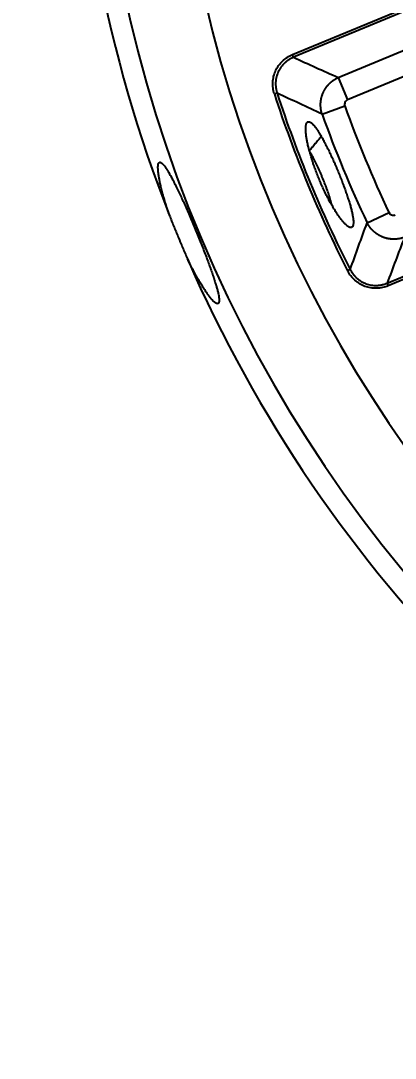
# Model space of a CAD drawing. Header units: millimetres. Extents: x 18 to 755, y 19 to 576.
# Drawn here: x 452.7 to 490.9, y 99.6 to 205.4 of the extents above; entities that cross this region are included whole.
import ezdxf

# ---------------------------------------------------------------- set-up
doc = ezdxf.new("R2010")
doc.units = ezdxf.units.MM
doc.layers.add('1', color=7, linetype='Continuous', true_color=0xffffff)
doc.styles.add('Arial', font='Arial')
doc.dimstyles.get("Standard").update_dxf_attribs({"dimtxt": 0.18, "dimasz": 0.18, "dimexe": 0.18, "dimexo": 0.0625, "dimgap": 0.09, "dimtad": 0, "dimtih": 1, "dimtoh": 1, "dimdec": 4, "dimzin": 0, "dimdsep": 46, "dimtxsty": 'Standard', "dimcen": 0.09, "dimadec": 0, "dimazin": 0, "dimtfac": 1, "dimtdec": 4, "dimtofl": 0, "dimtmove": 0, "dimatfit": 3, "dimfxl": 1, "dimtolj": 1, "dimtzin": 0, "dimarcsym": 0})

# ---------------------------------------------------------------- blocks, each defined once
blk = doc.blocks.new('_U10')
at = {"layer": '1', "color": 18, "linetype": 'Continuous', "lineweight": 13}
for p, q in [((558.47, 270.15), (452.72, 362.1)), ((635.91, 202.82), (558.47, 270.15)), ((635.91, 202.82), (563.75, 265.56))]:
    blk.add_line(p, q, dxfattribs=at)
at = {"layer": '1', "color": 18}
for points in [[(564.52, 266.44), (562.99, 264.68), (558.47, 270.15)], [(629.86, 206.53), (631.39, 208.29), (635.91, 202.82)]]:
    blk.add_solid(points, dxfattribs=at)
at = {"layer": 'Defpoints', "color": 0}
for p in [(558.47, 270.15), (635.91, 202.82)]:
    blk.add_point(p, dxfattribs=at)
at = {"layer": '1', "color": 18, "lineweight": -3, "insert": (463.32, 368.96), "char_height": 7, "attachment_point": 1, "rotation": 318.9921, "style": 'Arial'}
blk.add_mtext('\\A1;%%c102,6', dxfattribs=at)

msp = doc.modelspace()

# ---------------------------------------------------------------- linework, layer by layer
at = {"layer": '1', "color": 7, "lineweight": -3}
for p, q in [((485.07, 199.58), (544.88, 224.35)), ((545.82, 222.08), (486.01, 197.3)), ((480.4, 201.91), (512.18, 215.07)), ((512.29, 214.8), (480.51, 201.64)), ((480.51, 201.64), (480.4, 201.91)), ((485.07, 199.58), (486.01, 197.3)), ((478.84, 197.99), (478.55, 197.9)), ((483.42, 195.85), (485.74, 196.68)), ((490.05, 178.62), (521.83, 191.78)), ((521.94, 191.51), (490.16, 178.35)), ((488.01, 184.76), (490.24, 185.82)), ((486.29, 180.01), (486.02, 179.87)), ((490.05, 178.62), (490.16, 178.35))]:
    msp.add_line(p, q, dxfattribs=at)
for radius, start, end in [(136.86, 90, 270), (129, 90, 270), (139, 158.4805, 201.5195), (124.75, 198.015, 206.9868), (124.46, 198.015, 206.9868), (118.35, 199.653, 205.3488), (120.81, 199.653, 205.3488), (139, 203.4805, 246.5195)]:
    msp.add_arc((597.19, 236.48), radius, start, end, dxfattribs=at)
for points, knots in [([(478.55, 197.9), (478.49, 198.1), (478.45, 198.29), (478.39, 198.69), (478.39, 198.9), (478.41, 199.3), (478.44, 199.5), (478.53, 199.89), (478.6, 200.09), (478.77, 200.45), (478.87, 200.63), (479.11, 200.96), (479.24, 201.11), (479.53, 201.39), (479.69, 201.51), (480.03, 201.74), (480.21, 201.83), (480.4, 201.91)], [0, 0, 0, 0, 0.125, 0.125, 0.25, 0.25, 0.375, 0.375, 0.5, 0.5, 0.625, 0.625, 0.75, 0.75, 0.875, 0.875, 1, 1, 1, 1]), ([(480.51, 201.64), (480.51, 201.63), (480.49, 201.63), (480.47, 201.62), (480.44, 201.61), (480.42, 201.6), (480.4, 201.59), (480.37, 201.57), (480.35, 201.56), (480.33, 201.55), (480.31, 201.54), (480.28, 201.53), (480.26, 201.52), (480.24, 201.51), (480.22, 201.5), (480.2, 201.48), (480.17, 201.47), (480.15, 201.46), (480.13, 201.45), (480.11, 201.43), (480.09, 201.42), (480.07, 201.41), (480.05, 201.4), (480.03, 201.38), (480.01, 201.37), (479.99, 201.36), (479.97, 201.34), (479.95, 201.33), (479.93, 201.31), (479.91, 201.3), (479.89, 201.29), (479.87, 201.27), (479.85, 201.26), (479.83, 201.25), (479.81, 201.23), (479.8, 201.22), (479.78, 201.2), (479.76, 201.19), (479.74, 201.17), (479.72, 201.16), (479.71, 201.14), (479.69, 201.13), (479.67, 201.11), (479.66, 201.1), (479.64, 201.08), (479.62, 201.07), (479.61, 201.05), (479.53, 200.98), (479.39, 200.84), (479.22, 200.62), (479.07, 200.39), (478.95, 200.15), (478.85, 199.9), (478.77, 199.63), (478.71, 199.36), (478.69, 199.16), (478.69, 199.03), (478.69, 198.98), (478.69, 198.94), (478.69, 198.89), (478.69, 198.84), (478.69, 198.78), (478.69, 198.73), (478.7, 198.68), (478.7, 198.63), (478.71, 198.58), (478.71, 198.53), (478.72, 198.47), (478.73, 198.42), (478.74, 198.37), (478.75, 198.31), (478.76, 198.26), (478.77, 198.21), (478.79, 198.15), (478.8, 198.1), (478.82, 198.05), (478.83, 198.01), (478.84, 197.99)], [0, 0, 0, 0, 0.005809, 0.011607, 0.017393, 0.023167, 0.028928, 0.034677, 0.040413, 0.046136, 0.051845, 0.05754, 0.06322, 0.068886, 0.074536, 0.080171, 0.085791, 0.091394, 0.096981, 0.102551, 0.108104, 0.11364, 0.119158, 0.124658, 0.130139, 0.135602, 0.141046, 0.146471, 0.151876, 0.157261, 0.162626, 0.167971, 0.173295, 0.178598, 0.183879, 0.189139, 0.194378, 0.199594, 0.204787, 0.209959, 0.215107, 0.220232, 0.225334, 0.230412, 0.235466, 0.240496, 0.245502, 0.250483, 0.313708, 0.376574, 0.438826, 0.500224, 0.561607, 0.623859, 0.686739, 0.749991, 0.760912, 0.77195, 0.783101, 0.794364, 0.805735, 0.817213, 0.828793, 0.840475, 0.852253, 0.864126, 0.876089, 0.888141, 0.900278, 0.912495, 0.924791, 0.93716, 0.949601, 0.962109, 0.974681, 0.987312, 1, 1, 1, 1]), ([(483.42, 195.85), (483.42, 195.86), (483.41, 195.88), (483.4, 195.9), (483.39, 195.93), (483.39, 195.96), (483.38, 195.98), (483.37, 196.01), (483.36, 196.04), (483.36, 196.06), (483.35, 196.09), (483.34, 196.12), (483.34, 196.14), (483.33, 196.17), (483.33, 196.2), (483.32, 196.22), (483.32, 196.25), (483.31, 196.28), (483.31, 196.31), (483.3, 196.33), (483.3, 196.36), (483.3, 196.39), (483.29, 196.41), (483.29, 196.44), (483.29, 196.47), (483.28, 196.5), (483.28, 196.52), (483.28, 196.55), (483.28, 196.58), (483.27, 196.61), (483.27, 196.63), (483.27, 196.66), (483.27, 196.69), (483.27, 196.71), (483.27, 196.74), (483.27, 196.77), (483.27, 196.8), (483.27, 196.82), (483.27, 196.85), (483.27, 196.88), (483.27, 196.9), (483.27, 196.93), (483.27, 196.96), (483.27, 196.98), (483.28, 197.01), (483.28, 197.04), (483.28, 197.06), (483.28, 197.09), (483.28, 197.12), (483.29, 197.14), (483.29, 197.17), (483.29, 197.19), (483.3, 197.22), (483.3, 197.25), (483.31, 197.27), (483.31, 197.3), (483.31, 197.32), (483.32, 197.35), (483.32, 197.37), (483.33, 197.4), (483.33, 197.42), (483.34, 197.45), (483.34, 197.47), (483.35, 197.5), (483.36, 197.52), (483.36, 197.55), (483.37, 197.57), (483.38, 197.6), (483.38, 197.62), (483.39, 197.65), (483.4, 197.67), (483.4, 197.69), (483.41, 197.72), (483.42, 197.74), (483.43, 197.76), (483.43, 197.79), (483.44, 197.81), (483.45, 197.83), (483.46, 197.86), (483.47, 197.88), (483.48, 197.9), (483.48, 197.92), (483.49, 197.95), (483.5, 197.97), (483.51, 197.99), (483.52, 198.01), (483.53, 198.04), (483.55, 198.07), (483.57, 198.11), (483.59, 198.15), (483.61, 198.19), (483.63, 198.23), (483.65, 198.27), (483.67, 198.31), (483.69, 198.35), (483.72, 198.39), (483.74, 198.43), (483.77, 198.47), (483.79, 198.51), (483.82, 198.54), (483.85, 198.58), (483.87, 198.62), (483.9, 198.66), (483.93, 198.7), (483.96, 198.73), (483.99, 198.77), (484.03, 198.81), (484.06, 198.84), (484.09, 198.88), (484.13, 198.92), (484.16, 198.95), (484.2, 198.99), (484.23, 199.02), (484.27, 199.05), (484.31, 199.09), (484.34, 199.12), (484.38, 199.15), (484.42, 199.18), (484.46, 199.21), (484.5, 199.25), (484.54, 199.28), (484.58, 199.3), (484.63, 199.33), (484.67, 199.36), (484.71, 199.39), (484.76, 199.41), (484.8, 199.44), (484.84, 199.46), (484.89, 199.49), (484.93, 199.51), (484.98, 199.53), (485.02, 199.56), (485.06, 199.57), (485.07, 199.58)], [0, 0, 0, 0, 0.006177, 0.012357, 0.018539, 0.024722, 0.030908, 0.037094, 0.043281, 0.049469, 0.055656, 0.061844, 0.068031, 0.074216, 0.080401, 0.086583, 0.092764, 0.098942, 0.105117, 0.11129, 0.117458, 0.123623, 0.129783, 0.135939, 0.14209, 0.148236, 0.154376, 0.16051, 0.166637, 0.172758, 0.178872, 0.184979, 0.191077, 0.197168, 0.20325, 0.209323, 0.215387, 0.221442, 0.227486, 0.233521, 0.239545, 0.245559, 0.251561, 0.257552, 0.263531, 0.269498, 0.275452, 0.281394, 0.287323, 0.293238, 0.29914, 0.305028, 0.310901, 0.31676, 0.322604, 0.328434, 0.334247, 0.340045, 0.345828, 0.351593, 0.357343, 0.363076, 0.368791, 0.37449, 0.38017, 0.385833, 0.391478, 0.397105, 0.402714, 0.408303, 0.413874, 0.419425, 0.424957, 0.430469, 0.435962, 0.441434, 0.446887, 0.452318, 0.457729, 0.46312, 0.468489, 0.473837, 0.479163, 0.484468, 0.489751, 0.495013, 0.500252, 0.509941, 0.519704, 0.529542, 0.539452, 0.549434, 0.559485, 0.569606, 0.579795, 0.59005, 0.60037, 0.610753, 0.621198, 0.631704, 0.642269, 0.652891, 0.663569, 0.6743, 0.685083, 0.695917, 0.706799, 0.717728, 0.728702, 0.739718, 0.750775, 0.76187, 0.773003, 0.784169, 0.795369, 0.806598, 0.817856, 0.82914, 0.840447, 0.851777, 0.863125, 0.874491, 0.885872, 0.897265, 0.908669, 0.92008, 0.931498, 0.942919, 0.954342, 0.965763, 0.977182, 0.988595, 1, 1, 1, 1]), ([(486.01, 197.3), (485.9, 197.25), (485.8, 197.16), (485.7, 196.93), (485.7, 196.8), (485.74, 196.68)], [0, 0, 0, 0, 0.5, 0.5, 1, 1, 1, 1]), ([(484.92, 185.73), (484.84, 185.86), (484.76, 185.98), (484.6, 186.24), (484.52, 186.38), (484.35, 186.67), (484.25, 186.85), (484.14, 187.04), (484.1, 187.12), (484.08, 187.16), (484.02, 187.28), (483.98, 187.36), (483.85, 187.61), (483.77, 187.77), (483.61, 188.11), (483.53, 188.28), (483.41, 188.54), (483.37, 188.63), (483.31, 188.76), (483.29, 188.8), (483.26, 188.89), (483.24, 188.94), (483.14, 189.16), (483.07, 189.34), (482.92, 189.7), (482.85, 189.87), (482.72, 190.23), (482.66, 190.41), (482.58, 190.63), (482.56, 190.68), (482.53, 190.76), (482.49, 190.9), (482.45, 191.03), (482.36, 191.29), (482.31, 191.46), (482.21, 191.79), (482.17, 191.95), (482.11, 192.15), (482.1, 192.19), (482.08, 192.27), (482.07, 192.31), (482.04, 192.43), (481.99, 192.65), (481.94, 192.87), (481.89, 193.15), (481.86, 193.28), (481.83, 193.47), (481.82, 193.54), (481.81, 193.63), (481.8, 193.66), (481.8, 193.72), (481.78, 193.87), (481.77, 194), (481.75, 194.2), (481.75, 194.29), (481.75, 194.47), (481.76, 194.55), (481.77, 194.63), (481.77, 194.65), (481.78, 194.69), (481.78, 194.73), (481.81, 194.84), (481.83, 194.91), (481.88, 194.98), (481.9, 195.01), (481.94, 195.04), (481.96, 195.05), (481.98, 195.06), (481.99, 195.06), (482.01, 195.07), (482.05, 195.08), (482.1, 195.07), (482.18, 195.04), (482.22, 195.02), (482.31, 194.96), (482.36, 194.93), (482.42, 194.87), (482.43, 194.85), (482.46, 194.83), (482.5, 194.79), (482.54, 194.74), (482.62, 194.65), (482.68, 194.58), (482.8, 194.42), (482.86, 194.33), (482.96, 194.19), (483.01, 194.11), (483.06, 194.03), (483.09, 193.98), (483.11, 193.95), (483.2, 193.82), (483.27, 193.7), (483.34, 193.57)], [0, 0, 0, 0, 0.03125, 0.03125, 0.0625, 0.0625, 0.09375, 0.101562, 0.101562, 0.109375, 0.109375, 0.125, 0.125, 0.15625, 0.15625, 0.1875, 0.1875, 0.203125, 0.203125, 0.210937, 0.210937, 0.21875, 0.21875, 0.25, 0.25, 0.28125, 0.28125, 0.3125, 0.3125, 0.320312, 0.320312, 0.328125, 0.34375, 0.34375, 0.375, 0.375, 0.40625, 0.40625, 0.414062, 0.414062, 0.421875, 0.421875, 0.4375, 0.46875, 0.46875, 0.5, 0.5, 0.515625, 0.515625, 0.523437, 0.523437, 0.53125, 0.5625, 0.5625, 0.59375, 0.59375, 0.625, 0.625, 0.632812, 0.632812, 0.640625, 0.65625, 0.6875, 0.6875, 0.71875, 0.71875, 0.734375, 0.734375, 0.742187, 0.742187, 0.75, 0.78125, 0.78125, 0.8125, 0.8125, 0.84375, 0.84375, 0.851562, 0.851562, 0.859375, 0.875, 0.875, 0.90625, 0.90625, 0.9375, 0.9375, 0.953125, 0.960937, 0.960937, 0.96875, 0.96875, 1, 1, 1, 1]), ([(483.34, 193.57), (483.41, 193.45), (483.48, 193.32), (483.63, 193.05), (483.78, 192.77), (483.93, 192.46), (484.03, 192.27), (484.05, 192.23), (484.09, 192.15), (484.11, 192.11), (484.16, 191.99), (484.2, 191.91), (484.32, 191.66), (484.4, 191.49), (484.55, 191.15), (484.63, 190.98), (484.74, 190.72), (484.78, 190.63), (484.84, 190.5), (484.86, 190.45), (484.89, 190.36), (484.91, 190.32), (485.01, 190.09), (485.08, 189.92), (485.23, 189.56), (485.3, 189.38), (485.43, 189.03), (485.5, 188.85), (485.58, 188.63), (485.6, 188.59), (485.63, 188.5), (485.68, 188.37), (485.79, 188.07), (485.88, 187.82), (485.99, 187.49), (486.04, 187.33), (486.1, 187.13), (486.12, 187.09), (486.14, 187.02), (486.15, 186.98), (486.19, 186.86), (486.21, 186.79), (486.28, 186.57), (486.32, 186.42), (486.39, 186.15), (486.42, 186.02), (486.46, 185.84), (486.48, 185.77), (486.5, 185.66), (486.51, 185.6), (486.55, 185.43), (486.56, 185.32), (486.59, 185.13), (486.6, 185.04), (486.61, 184.87), (486.61, 184.8), (486.61, 184.71), (486.6, 184.69), (486.6, 184.66), (486.6, 184.61), (486.58, 184.51), (486.56, 184.45), (486.52, 184.38), (486.49, 184.35), (486.45, 184.32), (486.44, 184.31), (486.41, 184.3), (486.41, 184.3), (486.39, 184.29), (486.35, 184.29), (486.3, 184.29), (486.21, 184.32), (486.17, 184.34), (486.07, 184.4), (486.02, 184.43), (485.94, 184.49), (485.93, 184.5), (485.9, 184.53), (485.86, 184.57), (485.81, 184.61), (485.72, 184.7), (485.65, 184.77), (485.52, 184.92), (485.45, 185.01), (485.34, 185.14), (485.31, 185.19), (485.25, 185.26), (485.23, 185.29), (485.19, 185.34), (485.18, 185.37), (485.08, 185.5), (485, 185.61), (484.92, 185.73)], [0, 0, 0, 0, 0.03125, 0.03125, 0.0625, 0.09375, 0.09375, 0.101562, 0.101562, 0.109375, 0.109375, 0.125, 0.125, 0.15625, 0.15625, 0.1875, 0.1875, 0.203125, 0.203125, 0.210937, 0.210937, 0.21875, 0.21875, 0.25, 0.25, 0.28125, 0.28125, 0.3125, 0.3125, 0.320312, 0.320312, 0.328125, 0.34375, 0.375, 0.375, 0.40625, 0.40625, 0.414062, 0.414062, 0.421875, 0.421875, 0.4375, 0.4375, 0.46875, 0.46875, 0.5, 0.5, 0.515625, 0.515625, 0.53125, 0.53125, 0.5625, 0.5625, 0.59375, 0.59375, 0.625, 0.625, 0.632813, 0.632813, 0.640625, 0.65625, 0.6875, 0.6875, 0.71875, 0.71875, 0.734375, 0.734375, 0.742188, 0.742188, 0.75, 0.78125, 0.78125, 0.8125, 0.8125, 0.84375, 0.84375, 0.851563, 0.851563, 0.859375, 0.875, 0.875, 0.90625, 0.90625, 0.9375, 0.9375, 0.953125, 0.953125, 0.960938, 0.960938, 0.96875, 0.96875, 1, 1, 1, 1]), ([(484.42, 186.56), (484.41, 186.57), (484.41, 186.58), (484.37, 186.75), (484.33, 186.91), (484.27, 187.11), (484.26, 187.14), (484.25, 187.18), (484.24, 187.21), (484.22, 187.27), (484.21, 187.32), (484.17, 187.46), (484.14, 187.55), (484.05, 187.83), (483.98, 188.03), (483.87, 188.32), (483.84, 188.42), (483.79, 188.55), (483.78, 188.58), (483.76, 188.63), (483.75, 188.65), (483.72, 188.73), (483.7, 188.78), (483.61, 189.03), (483.52, 189.23), (483.4, 189.53), (483.36, 189.63), (483.29, 189.78), (483.27, 189.83), (483.24, 189.91), (483.23, 189.93), (483.2, 189.98), (483.19, 190.01), (483.09, 190.23), (483, 190.42), (482.83, 190.8), (482.74, 190.98), (482.62, 191.2), (482.6, 191.24), (482.55, 191.33), (482.49, 191.46), (482.42, 191.58), (482.28, 191.81), (482.2, 191.96), (482.11, 192.1)], [0, 0, 0, 0, 0.004405, 0.004405, 0.103965, 0.103965, 0.11641, 0.11641, 0.128855, 0.128855, 0.153745, 0.153745, 0.203524, 0.203524, 0.303084, 0.303084, 0.352864, 0.352864, 0.365309, 0.365309, 0.377753, 0.377753, 0.402643, 0.402643, 0.502203, 0.502203, 0.551982, 0.551982, 0.576872, 0.576872, 0.589317, 0.589317, 0.601762, 0.601762, 0.701322, 0.701322, 0.800881, 0.800881, 0.825771, 0.825771, 0.850661, 0.900441, 0.900441, 1, 1, 1, 1]), ([(467.88, 185.5), (467.81, 185.7), (467.74, 185.91), (467.61, 186.31), (467.48, 186.7), (467.37, 187.08), (467.29, 187.36), (467.25, 187.49), (467.21, 187.63), (467.19, 187.72), (467.18, 187.76), (467.12, 187.98), (467.07, 188.15), (467, 188.47), (466.92, 188.78), (466.87, 189.07), (466.83, 189.27), (466.82, 189.34), (466.8, 189.44), (466.79, 189.47), (466.78, 189.53), (466.78, 189.56), (466.76, 189.71), (466.74, 189.83), (466.72, 190.04), (466.7, 190.23), (466.7, 190.4), (466.7, 190.51), (466.71, 190.54), (466.71, 190.59), (466.71, 190.61), (466.72, 190.64), (466.72, 190.65), (466.73, 190.72), (466.74, 190.77), (466.77, 190.85), (466.81, 190.91), (466.86, 190.93), (466.91, 190.94), (466.94, 190.94), (466.98, 190.92)], [0, 0, 0, 0, 0.0625, 0.0625, 0.125, 0.1875, 0.1875, 0.21875, 0.234375, 0.234375, 0.25, 0.25, 0.3125, 0.3125, 0.375, 0.4375, 0.4375, 0.46875, 0.46875, 0.484375, 0.484375, 0.5, 0.5, 0.5625, 0.5625, 0.625, 0.6875, 0.6875, 0.71875, 0.71875, 0.734375, 0.734375, 0.75, 0.75, 0.8125, 0.8125, 0.875, 0.9375, 0.9375, 1, 1, 1, 1]), ([(466.98, 190.92), (467.02, 190.91), (467.05, 190.88), (467.14, 190.81), (467.23, 190.73), (467.33, 190.6), (467.41, 190.49), (467.44, 190.46), (467.48, 190.4), (467.49, 190.37), (467.52, 190.33), (467.54, 190.31), (467.61, 190.19), (467.74, 190), (467.94, 189.65), (468.09, 189.38), (468.2, 189.17), (468.24, 189.1), (468.29, 188.98), (468.31, 188.95), (468.35, 188.87), (468.37, 188.83), (468.47, 188.63), (468.63, 188.3), (468.8, 187.95), (468.97, 187.59), (469.06, 187.4), (469.19, 187.11), (469.24, 187.01), (469.31, 186.86), (469.33, 186.81), (469.38, 186.71), (469.4, 186.66), (469.51, 186.4), (469.7, 185.99), (469.88, 185.56), (470.06, 185.13), (470.16, 184.91), (470.27, 184.64), (470.3, 184.58), (470.34, 184.47), (470.41, 184.3), (470.48, 184.14), (470.62, 183.81), (470.8, 183.36), (470.98, 182.93), (471.11, 182.6), (471.15, 182.49), (471.22, 182.32), (471.24, 182.27), (471.28, 182.16), (471.3, 182.11), (471.41, 181.84), (471.49, 181.63), (471.65, 181.21), (471.8, 180.8), (471.95, 180.41), (472.03, 180.17), (472.05, 180.13), (472.08, 180.03), (472.1, 179.98), (472.15, 179.84), (472.18, 179.75), (472.28, 179.48), (472.39, 179.14), (472.49, 178.82), (472.57, 178.59), (472.6, 178.48), (472.63, 178.37), (472.65, 178.29), (472.66, 178.26), (472.71, 178.08), (472.75, 177.95), (472.81, 177.71), (472.86, 177.48), (472.9, 177.28), (472.91, 177.15), (472.92, 177.11), (472.93, 177.05), (472.93, 177.03), (472.93, 176.99), (472.93, 176.97), (472.94, 176.88), (472.93, 176.75), (472.91, 176.66), (472.9, 176.63)], [0, 0, 0, 0, 0.03125, 0.03125, 0.0625, 0.09375, 0.09375, 0.109375, 0.109375, 0.117187, 0.117187, 0.125, 0.125, 0.15625, 0.1875, 0.21875, 0.21875, 0.234375, 0.234375, 0.242187, 0.242187, 0.25, 0.25, 0.28125, 0.3125, 0.3125, 0.34375, 0.34375, 0.359375, 0.359375, 0.367187, 0.367187, 0.375, 0.375, 0.40625, 0.4375, 0.4375, 0.46875, 0.46875, 0.476562, 0.476562, 0.484375, 0.5, 0.5, 0.53125, 0.5625, 0.5625, 0.578125, 0.578125, 0.585937, 0.585937, 0.59375, 0.59375, 0.625, 0.625, 0.65625, 0.6875, 0.6875, 0.695312, 0.695312, 0.703125, 0.703125, 0.71875, 0.71875, 0.75, 0.78125, 0.78125, 0.796875, 0.804687, 0.804687, 0.8125, 0.8125, 0.84375, 0.84375, 0.875, 0.90625, 0.90625, 0.921875, 0.921875, 0.929687, 0.929687, 0.9375, 0.9375, 0.96875, 1, 1, 1, 1]), ([(467.88, 185.5), (467.95, 185.32), (468.09, 184.95), (468.31, 184.4), (468.54, 183.85), (468.69, 183.48), (468.79, 183.25), (468.81, 183.2), (468.85, 183.11), (468.87, 183.06), (468.92, 182.92), (468.96, 182.83), (469.08, 182.55), (469.23, 182.18), (469.47, 181.64), (469.62, 181.28), (469.7, 181.1)], [0, 0, 0, 0, 0.125, 0.25, 0.375, 0.5, 0.5, 0.53125, 0.53125, 0.5625, 0.5625, 0.625, 0.625, 0.75, 0.875, 1, 1, 1, 1]), ([(490.24, 185.82), (490.29, 185.7), (490.39, 185.61), (490.62, 185.52), (490.76, 185.52), (490.87, 185.57)], [0, 0, 0, 0, 0.5, 0.5, 1, 1, 1, 1]), ([(491.81, 183.3), (491.81, 183.29), (491.79, 183.29), (491.76, 183.28), (491.74, 183.27), (491.71, 183.26), (491.68, 183.25), (491.66, 183.24), (491.63, 183.23), (491.61, 183.23), (491.58, 183.22), (491.55, 183.21), (491.53, 183.2), (491.5, 183.2), (491.47, 183.19), (491.45, 183.18), (491.42, 183.18), (491.39, 183.17), (491.37, 183.16), (491.34, 183.16), (491.31, 183.15), (491.29, 183.15), (491.26, 183.14), (491.23, 183.14), (491.2, 183.13), (491.18, 183.13), (491.15, 183.12), (491.12, 183.12), (491.1, 183.12), (491.07, 183.11), (491.04, 183.11), (491.02, 183.11), (490.99, 183.11), (490.96, 183.1), (490.93, 183.1), (490.91, 183.1), (490.88, 183.1), (490.85, 183.1), (490.83, 183.1), (490.8, 183.1), (490.77, 183.1), (490.75, 183.1), (490.72, 183.1), (490.69, 183.1), (490.67, 183.1), (490.64, 183.1), (490.61, 183.1), (490.59, 183.1), (490.56, 183.1), (490.53, 183.1), (490.51, 183.1), (490.48, 183.11), (490.45, 183.11), (490.43, 183.11), (490.4, 183.11), (490.38, 183.12), (490.35, 183.12), (490.32, 183.12), (490.3, 183.13), (490.27, 183.13), (490.25, 183.13), (490.22, 183.14), (490.2, 183.14), (490.17, 183.15), (490.15, 183.15), (490.12, 183.16), (490.1, 183.16), (490.07, 183.17), (490.05, 183.17), (490.02, 183.18), (490, 183.18), (489.98, 183.19), (489.95, 183.2), (489.93, 183.2), (489.9, 183.21), (489.88, 183.22), (489.86, 183.22), (489.83, 183.23), (489.81, 183.24), (489.79, 183.24), (489.77, 183.25), (489.74, 183.26), (489.72, 183.27), (489.7, 183.28), (489.68, 183.28), (489.65, 183.29), (489.62, 183.3), (489.59, 183.32), (489.55, 183.33), (489.51, 183.35), (489.47, 183.37), (489.43, 183.39), (489.39, 183.41), (489.35, 183.43), (489.31, 183.45), (489.27, 183.47), (489.23, 183.49), (489.19, 183.51), (489.15, 183.54), (489.11, 183.56), (489.07, 183.59), (489.03, 183.61), (488.99, 183.64), (488.95, 183.67), (488.91, 183.7), (488.87, 183.73), (488.83, 183.76), (488.79, 183.79), (488.76, 183.82), (488.72, 183.85), (488.68, 183.88), (488.65, 183.92), (488.61, 183.95), (488.57, 183.99), (488.54, 184.02), (488.5, 184.06), (488.47, 184.1), (488.44, 184.13), (488.4, 184.17), (488.37, 184.21), (488.34, 184.25), (488.31, 184.29), (488.28, 184.33), (488.25, 184.37), (488.22, 184.41), (488.19, 184.45), (488.16, 184.5), (488.14, 184.54), (488.11, 184.58), (488.08, 184.63), (488.06, 184.67), (488.04, 184.72), (488.02, 184.75), (488.01, 184.76)], [0, 0, 0, 0, 0.006177, 0.012356, 0.018538, 0.024721, 0.030906, 0.037092, 0.043279, 0.049466, 0.055654, 0.061841, 0.068027, 0.074213, 0.080397, 0.086579, 0.09276, 0.098938, 0.105113, 0.111285, 0.117453, 0.123618, 0.129778, 0.135934, 0.142085, 0.14823, 0.15437, 0.160504, 0.166631, 0.172752, 0.178866, 0.184972, 0.191071, 0.197161, 0.203243, 0.209316, 0.21538, 0.221435, 0.22748, 0.233514, 0.239538, 0.245552, 0.251554, 0.257545, 0.263524, 0.269491, 0.275445, 0.281387, 0.287316, 0.293231, 0.299133, 0.305021, 0.310895, 0.316754, 0.322598, 0.328427, 0.334241, 0.340039, 0.345822, 0.351588, 0.357337, 0.36307, 0.368786, 0.374484, 0.380165, 0.385829, 0.391474, 0.397101, 0.402709, 0.408299, 0.41387, 0.419421, 0.424953, 0.430466, 0.435959, 0.441431, 0.446884, 0.452316, 0.457727, 0.463118, 0.468487, 0.473835, 0.479162, 0.484467, 0.489751, 0.495012, 0.500252, 0.50994, 0.519703, 0.52954, 0.53945, 0.549431, 0.559483, 0.569603, 0.579791, 0.590046, 0.600365, 0.610748, 0.621193, 0.631699, 0.642263, 0.652885, 0.663562, 0.674294, 0.685077, 0.695911, 0.706793, 0.717721, 0.728695, 0.739711, 0.750768, 0.761863, 0.772996, 0.784163, 0.795362, 0.806592, 0.81785, 0.829134, 0.840441, 0.851771, 0.86312, 0.874486, 0.885867, 0.89726, 0.908664, 0.920077, 0.931495, 0.942916, 0.954339, 0.965762, 0.97718, 0.988594, 1, 1, 1, 1]), ([(472.9, 176.63), (472.89, 176.59), (472.87, 176.57), (472.82, 176.53), (472.77, 176.52), (472.7, 176.53), (472.62, 176.57), (472.58, 176.59), (472.52, 176.63), (472.51, 176.64), (472.49, 176.66), (472.45, 176.69), (472.41, 176.73), (472.33, 176.8), (472.22, 176.92), (472.09, 177.07), (471.96, 177.23), (471.89, 177.32), (471.8, 177.45), (471.78, 177.47), (471.74, 177.53), (471.72, 177.55), (471.66, 177.63), (471.63, 177.69), (471.51, 177.86), (471.35, 178.1), (471.18, 178.37), (471.01, 178.65), (470.92, 178.8), (470.81, 179), (470.78, 179.04), (470.74, 179.12), (470.71, 179.16), (470.64, 179.28), (470.6, 179.36), (470.46, 179.62), (470.27, 179.96), (470.08, 180.33), (469.89, 180.71), (469.8, 180.9), (469.7, 181.1)], [0, 0, 0, 0, 0.0625, 0.0625, 0.125, 0.1875, 0.1875, 0.25, 0.25, 0.265625, 0.265625, 0.28125, 0.3125, 0.3125, 0.375, 0.4375, 0.4375, 0.5, 0.5, 0.515625, 0.515625, 0.53125, 0.53125, 0.5625, 0.5625, 0.625, 0.6875, 0.6875, 0.75, 0.75, 0.765625, 0.765625, 0.78125, 0.78125, 0.8125, 0.8125, 0.875, 0.9375, 0.9375, 1, 1, 1, 1]), ([(490.16, 178.35), (489.97, 178.27), (489.78, 178.21), (489.39, 178.12), (489.18, 178.1), (488.78, 178.09), (488.58, 178.1), (488.18, 178.17), (487.98, 178.22), (487.6, 178.36), (487.42, 178.45), (487.07, 178.66), (486.91, 178.78), (486.61, 179.05), (486.47, 179.2), (486.22, 179.52), (486.12, 179.69), (486.02, 179.87)], [0, 0, 0, 0, 0.125, 0.125, 0.25, 0.25, 0.375, 0.375, 0.5, 0.5, 0.625, 0.625, 0.75, 0.75, 0.875, 0.875, 1, 1, 1, 1]), ([(486.29, 180.01), (486.29, 180), (486.3, 179.98), (486.31, 179.96), (486.32, 179.94), (486.33, 179.92), (486.35, 179.89), (486.36, 179.87), (486.37, 179.85), (486.38, 179.83), (486.4, 179.81), (486.41, 179.79), (486.42, 179.76), (486.44, 179.74), (486.45, 179.72), (486.46, 179.7), (486.48, 179.68), (486.49, 179.66), (486.51, 179.64), (486.52, 179.62), (486.53, 179.6), (486.55, 179.58), (486.56, 179.56), (486.58, 179.54), (486.59, 179.52), (486.61, 179.5), (486.62, 179.48), (486.64, 179.47), (486.65, 179.45), (486.67, 179.43), (486.68, 179.41), (486.7, 179.39), (486.71, 179.37), (486.73, 179.36), (486.75, 179.34), (486.76, 179.32), (486.78, 179.31), (486.79, 179.29), (486.81, 179.27), (486.82, 179.26), (486.84, 179.24), (486.86, 179.22), (486.87, 179.21), (486.89, 179.19), (486.9, 179.18), (486.92, 179.16), (486.94, 179.15), (487.02, 179.08), (487.17, 178.95), (487.4, 178.8), (487.64, 178.67), (487.89, 178.56), (488.15, 178.48), (488.42, 178.42), (488.7, 178.39), (488.9, 178.38), (489.02, 178.39), (489.07, 178.39), (489.12, 178.39), (489.17, 178.4), (489.22, 178.4), (489.27, 178.41), (489.32, 178.42), (489.37, 178.42), (489.42, 178.43), (489.48, 178.44), (489.53, 178.45), (489.58, 178.47), (489.63, 178.48), (489.68, 178.49), (489.74, 178.51), (489.79, 178.52), (489.84, 178.54), (489.89, 178.56), (489.95, 178.58), (490, 178.6), (490.03, 178.61), (490.05, 178.62)], [0, 0, 0, 0, 0.00581, 0.011608, 0.017395, 0.02317, 0.028932, 0.034682, 0.040418, 0.046141, 0.051851, 0.057546, 0.063227, 0.068893, 0.074544, 0.080179, 0.085799, 0.091402, 0.096989, 0.102559, 0.108113, 0.113648, 0.119166, 0.124666, 0.130148, 0.13561, 0.141054, 0.146479, 0.151884, 0.157269, 0.162634, 0.167978, 0.173302, 0.178605, 0.183886, 0.189146, 0.194383, 0.199599, 0.204792, 0.209963, 0.215111, 0.220235, 0.225337, 0.230414, 0.235468, 0.240497, 0.245503, 0.250483, 0.313717, 0.376586, 0.438835, 0.500224, 0.561617, 0.623872, 0.686748, 0.749991, 0.760914, 0.771952, 0.783105, 0.794369, 0.805741, 0.817219, 0.828801, 0.840482, 0.852261, 0.864134, 0.876098, 0.88815, 0.900286, 0.912503, 0.924798, 0.937167, 0.949607, 0.962113, 0.974684, 0.987314, 1, 1, 1, 1])]:
    msp.add_open_spline(points, degree=3, knots=knots, dxfattribs=at)
for points, degree in [([(480.51, 201.64), (482.02, 200.94), (483.54, 200.26), (485.07, 199.58)], 3), ([(483.42, 195.85), (481.88, 196.56), (480.35, 197.27), (478.84, 197.99)], 3), ([(483.34, 193.57), (482.11, 192.1)], 1), ([(486.29, 180.01), (486.85, 181.59), (487.42, 183.17), (488.01, 184.76)], 3), ([(491.81, 183.3), (491.21, 181.73), (490.62, 180.17), (490.05, 178.62)], 3)]:
    msp.add_open_spline(points, degree=degree, dxfattribs=at)

# ---------------------------------------------------------------- dimensions: what is measured, and where the dimension line sits
dim = msp.add_diameter_dim_2p(p1=(635.91, 202.82), p2=(558.47, 270.15), dimstyle='Standard', override={"dimtxt": 7, "dimasz": 7, "dimexe": 2, "dimexo": 0, "dimgap": 3.5, "dimtad": 1, "dimtih": 0, "dimtoh": 0, "dimdec": 1, "dimlfac": 1, "dimzin": 8, "dimdsep": 44, "dimlunit": 2, "dimpost": '%%c<>', "dimtxsty": 'Arial', "dimsah": 1, "dimse1": 0, "dimse2": 0, "dimsd1": 0, "dimsd2": 0, "dimclrd": 18, "dimclre": 18, "dimclrt": 18, "dimtol": 0, "dimtm": -0.1, "dimtfac": 1, "dimtdec": 2, "dimtofl": 1, "dimtmove": 0, "dimatfit": 2, "dimtzin": 8, "dimlwd": 13, "dimlwe": 13}, dxfattribs=at)
dim.commit()
dim.dimension.update_dxf_attribs({"geometry": '_U10', "text_midpoint": (467.14, 349.57), "dimtype": 163})

doc.saveas('drawing.dxf')
